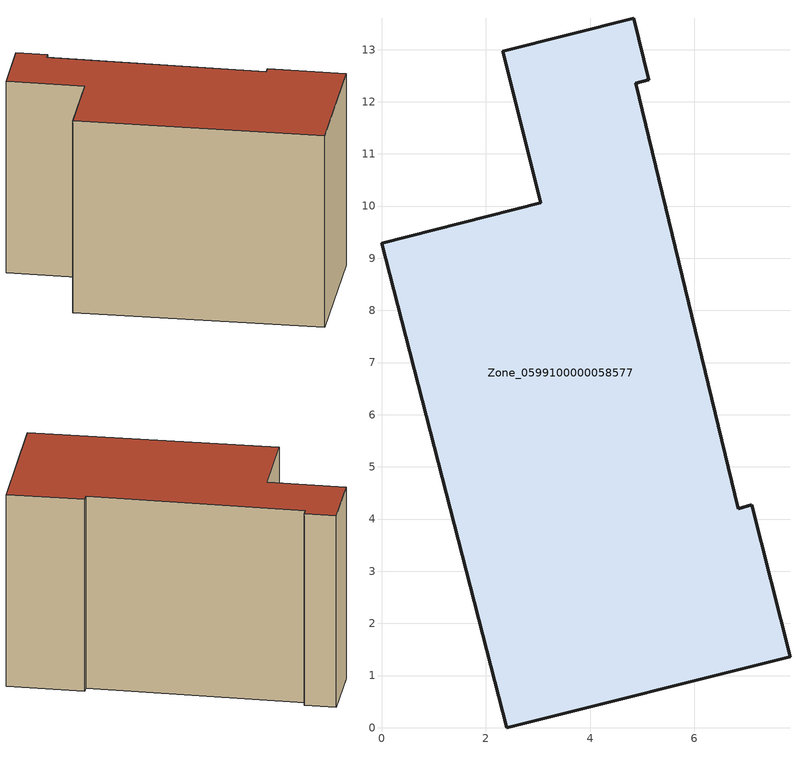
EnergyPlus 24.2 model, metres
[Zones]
Zone_0599100000058577
 floor ground (C_G): 4.83,13.6 5.12,12.42 4.87,12.36 6.84,4.2 7.1,4.27 7.83,1.36 2.4,0 0,9.29 3.06,10.06 2.32,12.97 z0
 wall outside (C_F): 5.12,12.42 4.83,13.6 2.32,12.97 3.06,10.06 0,9.29 2.4,0 7.83,1.36 7.1,4.27 6.84,4.2 4.87,12.36 5.12,12.42 z0:7.98
 roof outside (C_R): 6.84,4.2 4.87,12.36 5.12,12.42 4.83,13.6 2.32,12.97 3.06,10.06 0,9.29 2.4,0 7.83,1.36 7.1,4.27 z7.98
[BUILDING]
Pand.0599100000058577: North Axis=0; Terrain=City; Loads Convergence Tolerance Value=0.04; Temperature Convergence Tolerance Value=0.4; Solar Distribution=FullExterior; Maximum Number of Warmup Days=25; Minimum Number of Warmup Days=1
[Site:Location]
Rotterdam.The.Hague.AP_ZH_NLD Design_Conditions: Latitude=51.96; Longitude=4.45; Time Zone=1; Elevation=-4.5
[SITE:GROUNDTEMPERATURE:BUILDINGSURFACE]
18, 18, 18, 18, 18, 18, 18, 18, 18, 18, 18, 18
[MATERIAL] Thermal Absorptance=0.9; Solar Absorptance=0.7; Visible Absorptance=0.7
Name | Roughness | Thickness | Conductivity | Density | Specific Heat
G.TI.1975-1991 | MediumSmooth | 0.15 | 0.288461 | 540 | 1210
F.TI.1975-1991 | Rough | 0.3 | 0.230769 | 1920 | 840
R.TI.1975-1991 | MediumRough | 0.2 | 0.153846 | 1500 | 1000
[CONSTRUCTION]
C_G: G.TI.1975-1991
C_F: F.TI.1975-1991
C_R: R.TI.1975-1991
[ZONE]
Zone_0599100000058577: Type=1; Multiplier=1; Ceiling Height=Autocalculate; Volume=Autocalculate; Floor Area=autocalculate; Part of Total Floor Area=Yes
[ZONEINFILTRATION:DESIGNFLOWRATE]
Infil_Zone_0599100000058577: Zone or ZoneList or Space or SpaceList=Zone_0599100000058577; Schedule=AlwaysOn; Design Flow Rate Calculation Method=Flow/Area; Flow Rate per Floor Area=0.003; Constant Term Coefficient=1; Temperature Term Coefficient=0; Velocity Term Coefficient=0; Velocity Squared Term Coefficient=0
[HVACTEMPLATE:ZONE:IDEALLOADSAIRSYSTEM]
Zone_0599100000058577: Maximum Heating Supply Air Temperature=50; Minimum Cooling Supply Air Temperature=13; Maximum Heating Supply Air Humidity Ratio=0.0156; Minimum Cooling Supply Air Humidity Ratio=0.0077; Heating Limit=NoLimit; Cooling Limit=NoLimit; Dehumidification Control Type=ConstantSensibleHeatRatio; Cooling Sensible Heat Ratio=0.7; Dehumidification Setpoint=60; Humidification Control Type=None; Humidification Setpoint=30; Outdoor Air Method=None; Outdoor Air Flow Rate per Person=0.00944; Outdoor Air Flow Rate per Zone Floor Area=0; Outdoor Air Flow Rate per Zone=0; Demand Controlled Ventilation Type=None; Outdoor Air Economizer Type=NoEconomizer; Heat Recovery Type=None; Sensible Heat Recovery Effectiveness=0.7; Latent Heat Recovery Effectiveness=0.65
[ZONECONTROL:THERMOSTAT]
ThermostatControl_Zone_0599100000058577: Zone or ZoneList=Zone_0599100000058577; Control Type Schedule=DualSetpointControlType; Control 1=Thermostat_Zone_0599100000058577; Temperature Difference Between Cutout And Setpoint=0
[THERMOSTATSETPOINT:DUALSETPOINT]
Thermostat_Zone_0599100000058577: Heating Setpoint Temperature Schedule=HeatingSetpoint_Zone_0599100000058577; Cooling Setpoint Temperature Schedule=CoolingSetpoint_Zone_0599100000058577
[SCHEDULE:COMPACT]
HeatingSetpoint_Zone_0599100000058577: Through: 12/31, For: AllDays, Until: 24:00, 21
CoolingSetpoint_Zone_0599100000058577: Through: 12/31, For: AllDays, Until: 24:00, 24
DualSetpointControlType: Through: 12/31, For: AllDays, Until: 24:00, 4
AlwaysOn: Through: 12/31, For: AllDays, Until: 24:00, 1
